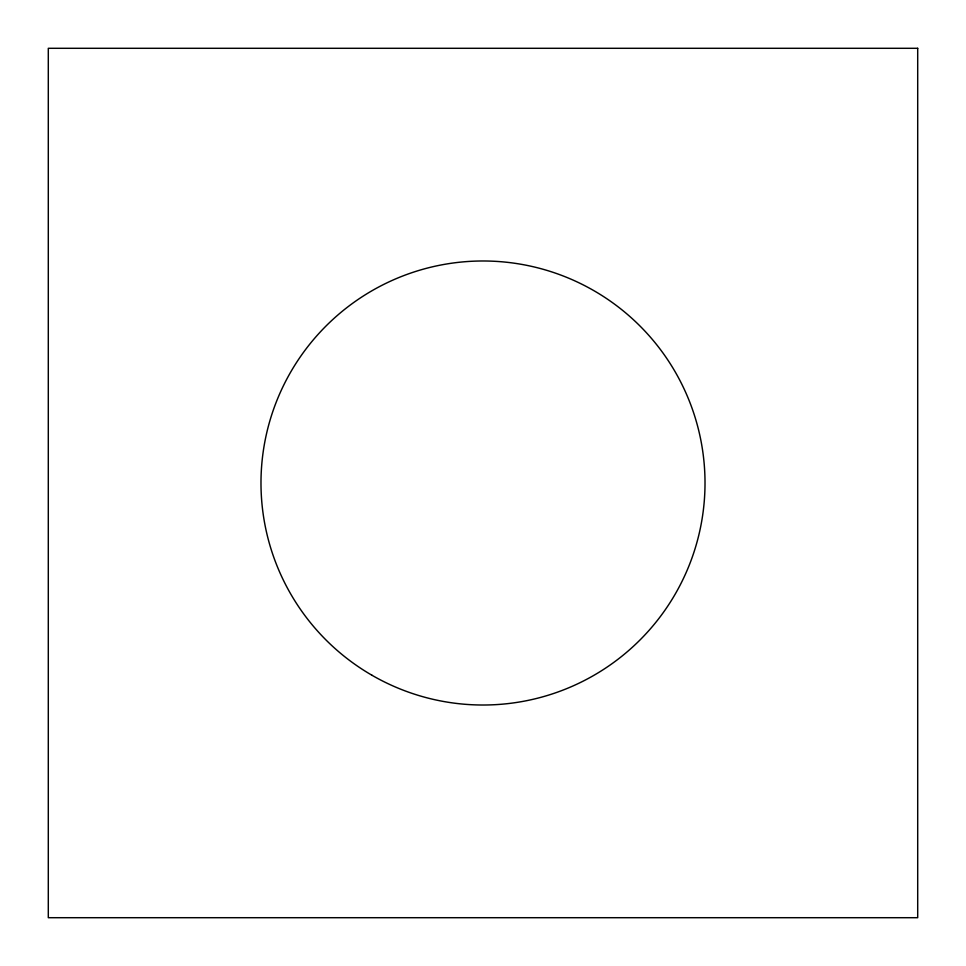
<?xml version="1.0" encoding="UTF-8"?>
<svg xmlns="http://www.w3.org/2000/svg" width="966" height="966" viewBox="0 0 966 966"><rect width="100%" height="100%" fill="white"/><g stroke="black" fill="none" stroke-linecap="round" stroke-linejoin="round"><path stroke-width="1.45" d="M917.7 48.3L48.3 48.3L48.3 917.7L917.7 917.7L917.7 48.3M371.995 675.27A222.011 222.011 0 0 0 705.011 483A222.011 222.011 0 0 0 371.995 290.73A222.011 222.011 0 0 0 371.995 675.27"/></g></svg>
